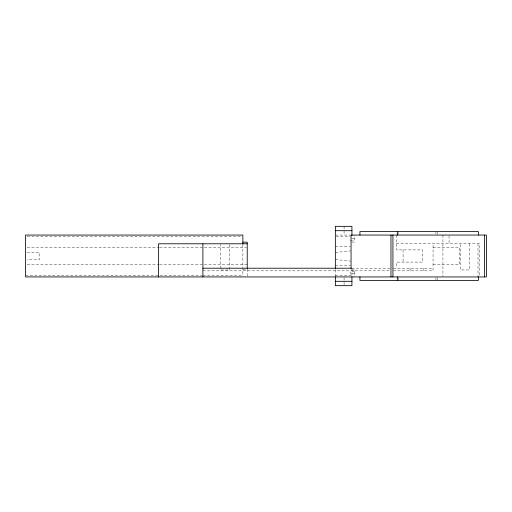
<?xml version="1.0" encoding="UTF-8"?>
<svg xmlns="http://www.w3.org/2000/svg" width="512" height="512" viewBox="0 0 512 512"><rect width="100%" height="100%" fill="white"/><g stroke="black" fill="none" stroke-linecap="round" stroke-linejoin="round"><path stroke-width="0.38" stroke-dasharray="2.56 1.92" d="M335.354 252.512L350.349 250.931M335.354 235.059L350.362 235.059M27.2 236.806L242.067 236.806M336.141 236.806L350.349 236.806M351.93 238.547L354.547 238.547M350.189 240.294L354.547 240.294M351.93 242.042L354.547 242.042L354.547 235.059M396.416 243.782L479.757 243.782L479.757 276.154M335.354 246.4L350.349 246.4M433.075 247.277L459.251 247.277L459.251 264.723L433.075 264.723M27.194 247.45L158.733 247.45M159.533 247.45L246.426 247.45M27.149 252.512L39.558 252.512L39.558 259.488L27.149 259.488M27.194 264.55L158.733 264.55M159.533 264.55L247.226 264.55M335.354 265.6L350.349 265.6M351.674 268.218L390.118 268.218M393.229 268.218L433.075 268.218M242.861 269.83L247.226 269.83M351.93 269.958L354.547 269.958L354.547 276.941M202.899 270.835L390.067 270.835M393.267 270.835L433.037 270.835L433.075 243.782M354.547 271.706L350.189 271.706L350.189 276.192M351.93 273.453L354.547 273.453M25.6 275.194L202.125 275.194M202.925 275.194L242.861 275.194M335.354 275.194L351.93 275.194M335.354 259.488L350.349 261.069M478.016 243.782L478.016 276.941M469.459 243.782L469.459 269.958L460.39 269.958L460.39 243.782M449.056 235.853L449.056 243.782M442.931 235.059L442.931 276.154M437.555 232.269L437.555 234.362M437.555 277.638L437.555 279.731M435.942 231.571L435.942 234.362M435.942 277.638L435.942 280.429M423.872 268.218L423.872 270.835M410.067 268.218L410.067 270.835M403.098 249.894L403.098 262.106M398.176 232.269L398.176 234.362M398.176 277.638L398.176 279.731M396.416 235.059L396.416 249.894L422.624 249.894L422.624 262.106L396.416 262.106L396.416 268.218M351.93 268.218L351.93 276.941M344.077 226.336L344.077 235.059M344.077 277.67L344.077 281.702M344.077 282.029L344.077 285.664M335.354 269.696L335.354 276.147M247.226 269.05L247.226 276.154M242.861 244.576L242.861 276.154M229.6 244.576L229.6 269.958L220.525 269.958L220.525 244.576"/><path stroke-width="0.77" d="M335.354 230.694L351.93 230.694M242.861 242.17L247.226 242.17L247.226 268.256M247.226 243.782L158.573 243.782L158.573 276.941M202.899 268.218L351.674 268.218M335.354 281.306L351.93 281.306M484.499 235.059L484.499 276.941M478.368 235.059L478.368 231.571L359.93 231.571L359.93 235.059M478.368 276.941L478.368 280.429L359.93 280.429L359.93 276.941M397.331 231.571L397.331 235.059M397.331 276.941L397.331 280.429M392.928 235.059L392.928 276.941M390.976 235.059L390.976 276.941M351.93 235.488L351.93 226.336L335.354 226.336L335.354 268.915M351.93 276.941L351.93 285.664L335.354 285.664L335.354 276.941M351.04 268.218L351.053 235.059L486.4 235.059L486.4 276.941L25.6 276.941L25.6 235.059L242.861 235.059L242.861 244.019M202.899 243.782L202.899 276.941"/></g></svg>
